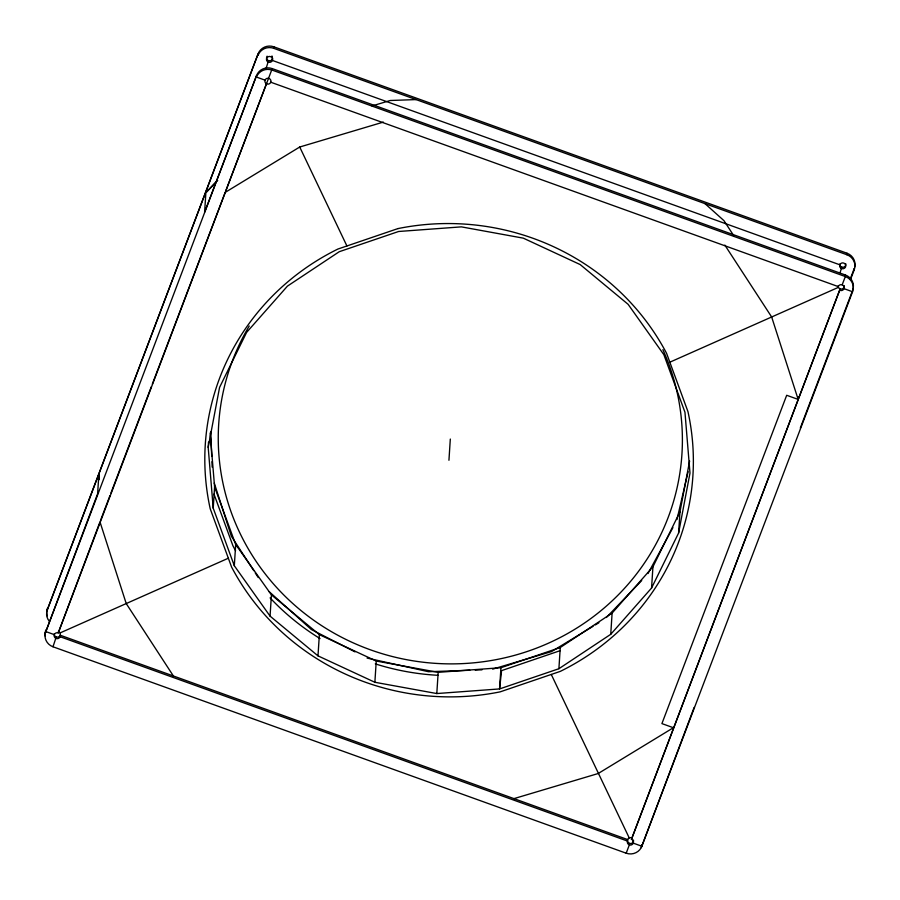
<?xml version="1.0" encoding="UTF-8"?>
<svg xmlns="http://www.w3.org/2000/svg" width="900" height="900" viewBox="0 0 900 900"><rect width="100%" height="100%" fill="white"/><g stroke="black" fill="none" stroke-linecap="round" stroke-linejoin="round"><path stroke-width="1.35" d="M216.079 181.856L205.886 192.521L204.615 212.22L256.556 75.544A12.217 11.835 3.7 0 1 272.227 68.591L845.426 275.017L845.325 276.536A12.217 11.835 3.7 0 1 852.57 291.746L641.216 847.654A12.217 11.835 3.7 0 1 626.186 853.2L52.988 646.774A12.217 11.835 3.7 0 1 45.292 633.038L97.616 493.796L98.888 474.098L99.124 479.7M49.41 621.428A12.217 11.835 3.7 0 1 47.329 609.761L258.142 53.764A12.217 11.835 3.7 0 1 273.814 46.8L847.012 253.226A12.217 11.835 3.7 0 1 854.707 266.963M56.25 636.941L52.988 646.774M45.742 631.553L54.337 634.646A3.049 2.959 3.7 0 1 58.252 632.914L99.979 521.865L126.225 603.562L173.385 675.967M54.337 634.646A3.049 2.959 3.7 0 0 56.149 638.46A3.049 2.959 3.7 0 0 60.075 636.716L60.165 635.197L627.626 839.565A3.049 2.959 3.7 0 1 632.25 838.181M208.192 447.345L219.578 387.394L246.6 332.404L287.438 286.121L339.277 251.696L398.61 231.491L461.374 226.868L523.305 238.151L580.174 264.566L628.11 304.312L663.851 354.679L684.956 412.245L689.985 473.074L678.6 533.025L651.566 588.026L610.74 634.309L558.9 668.722L499.567 688.928L436.804 693.551L374.873 682.268L317.993 655.864L270.056 616.117L234.315 565.74L213.221 508.185L208.192 447.345L208.53 442.046M213.221 508.185L214.594 486.956L210.127 433.024M256.556 75.544L45.292 633.038M47.329 609.761L258.142 53.764M234.315 565.74L235.688 544.523L214.594 486.956M267.109 56.171A3.049 2.959 3.7 0 0 268.549 60.66L265.984 68.681M272.464 58.916L272.374 60.435L839.835 264.803M272.227 68.591L58.252 632.914M258.041 55.271A12.217 11.835 3.7 0 1 273.724 48.319L273.814 46.8M270.056 616.117L271.429 594.889L235.688 544.523M317.993 655.864L319.365 634.635L271.429 594.889M374.873 682.268L376.245 661.05L319.365 634.635M448.942 460.271L450.315 439.054M436.804 693.551L438.176 672.334L500.94 667.71L560.273 647.505L612.113 613.08L652.939 566.798L679.972 511.808L689.625 460.991M500.94 667.71L499.567 688.928L501.581 670.624L560.374 650.587M558.9 668.722L560.273 647.505M610.74 634.309L612.113 613.08M626.186 853.2L629.347 844.886A3.049 2.959 3.7 0 1 627.536 841.084L627.626 839.565A3.049 2.959 3.7 0 0 630.214 843.536A3.049 2.959 3.7 0 0 633.499 840.105M629.438 843.367L629.347 844.886A3.049 2.959 3.7 0 0 633.262 843.143L641.857 846.236L641.216 847.654M631.451 839.34L840.15 288.877L631.451 839.34A3.049 2.959 3.7 0 1 633.262 843.143L633.364 841.624M651.566 588.026L652.939 566.798M641.857 846.236L694.136 707.434M678.6 533.025L679.972 511.808M513.956 798.626L598.174 773.528L673.38 727.729L661.916 723.6L786.69 395.28L798.154 399.409L798.322 396.776M841.748 267.086L840.15 272.531M844.076 287.134L843.975 288.652A3.049 2.959 3.7 0 1 840.06 290.396M850.669 279.157L854.168 269.966A12.217 11.835 3.7 0 0 846.911 254.745L847.012 253.226M854.168 269.966L854.258 268.447L850.264 278.955M676.969 519.548L688.084 471.757M100.474 520.56L109.946 495.619M110.948 492.998L151.357 386.674M152.347 384.053L225.18 192.409L299.723 147.015L383.355 122.096M225.675 191.104L266.468 83.756M270.787 82.226L838.249 286.594A3.049 2.959 3.7 0 1 842.164 284.85L845.325 276.536L272.126 70.099A12.217 11.835 3.7 0 0 256.455 77.062L265.05 80.156M800.336 427.961L852.176 291.544M648 573.525L672.919 527.614M206.629 192.037L217.688 180.461M606.386 617.501L641.722 580.523M593.021 626.344L551.565 651.577L492.66 669.139M595.373 624.904L598.905 622.755M60.075 632.936L228.341 558.225M669.836 362.194L838.44 287.336M372.026 105.941L390.274 100.496L416.093 99.585M469.789 670.264L428.524 671.715L367.088 658.08M475.211 670.072L481.973 669.836M376.245 661.05L438.176 672.334M273.724 48.319L846.911 254.745M852.57 291.746L843.975 288.652A3.049 2.959 3.7 0 0 842.164 284.85M60.075 636.716L627.536 841.084M354.983 651.87L311.321 629.505L269.111 591.615M704.992 203.636L723.982 220.68L733.702 235.597M724.849 245.104L771.66 316.98L798.154 399.409M253.766 570.656L231.368 536.265L214.268 483.053M255.263 572.962L258.266 577.575M299.723 147.015L346.916 245.97M551.261 674.449L629.212 837.9M213.975 494.077L232.965 545.861A244.305 236.632 3.7 0 0 235.586 550.71M210.701 431.798L211.725 456.3M211.95 461.711L212.175 467.123M45.27 636.131A12.217 11.835 3.7 0 1 45.833 630.034M641.959 844.729A12.217 11.835 3.7 0 1 641.306 846.135M845.426 275.017A12.217 11.835 3.7 0 1 852.671 290.239M47.227 615.847A12.217 11.835 3.7 0 1 47.43 608.254M58.354 631.395A3.049 2.959 3.7 0 1 60.244 634.95A3.049 2.959 3.7 0 1 56.767 637.076A3.049 2.959 3.7 0 1 54.259 633.893M845.809 263.824A3.049 2.959 3.7 0 1 842.918 267.278A3.049 2.959 3.7 0 1 839.756 264.037M844.211 285.615A3.049 2.959 3.7 0 1 841.331 289.069A3.049 2.959 3.7 0 1 838.17 285.829M272.644 58.174A3.049 2.959 3.7 0 1 268.549 60.66M271.946 56.002A3.049 2.959 3.7 0 1 272.374 56.655M438.019 675.304A244.305 236.632 3.7 0 1 375.3 663.874M320.017 638.572A244.305 236.632 3.7 0 1 270.101 597.893M662.884 349.673A232.099 224.797 3.7 0 1 437.591 663.491A232.099 224.797 3.7 0 1 249.232 326.025M397.957 228.589L337.882 249.053A244.305 236.632 3.7 0 0 210.218 508.793L231.593 567.079A244.305 236.632 3.7 0 0 500.209 691.841L560.295 671.377A244.305 236.632 3.7 0 0 687.96 411.637L666.585 353.34A244.305 236.632 3.7 0 0 397.957 228.589M840.938 268.245A3.049 2.959 3.7 0 0 845.741 266.108A3.049 2.959 3.7 0 0 841.421 263.149A3.049 2.959 3.7 0 0 840.938 268.245M267.75 61.819A3.049 2.959 3.7 0 0 272.543 59.681A3.049 2.959 3.7 0 0 268.222 56.711A3.049 2.959 3.7 0 0 267.75 61.819M266.153 83.599A3.049 2.959 3.7 0 0 270.956 81.472A3.049 2.959 3.7 0 0 266.636 78.502A3.049 2.959 3.7 0 0 266.153 83.599"/></g></svg>
